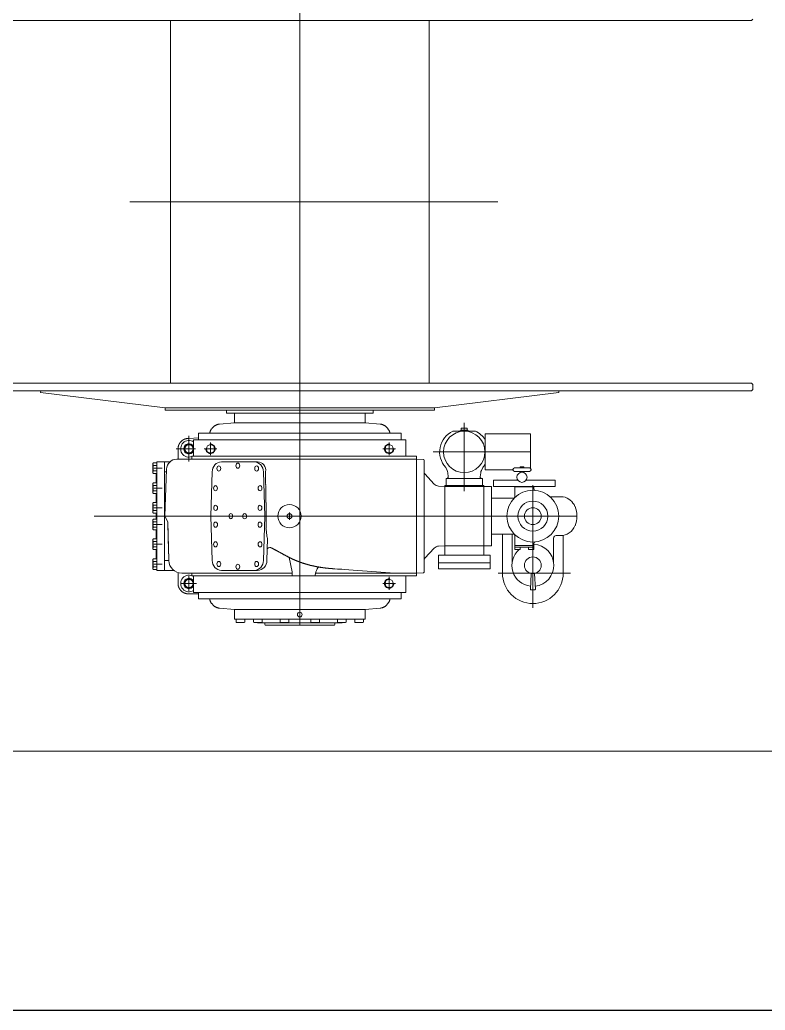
# Model space of a CAD drawing. Extents: x 475189 to 476029, y 1007718 to 1008015.
# Drawn here: x 475675.84 to 475691.27, y 1007825.02 to 1007845.52 of the extents above; entities that cross this region are included whole.
import ezdxf
from ezdxf.enums import TextEntityAlignment as Align

# ---------------------------------------------------------------- set-up
doc = ezdxf.new("R2010")
doc.units = 0
doc.header["$LTSCALE"] = 2
doc.header["$MEASUREMENT"] = 0
doc.layers.get('0').update_dxf_attribs({"linetype": 'CONTINUOUS', "lineweight": 0})
doc.layers.add('R.B', color=6, linetype='CONTINUOUS', lineweight=0)
doc.layers.add('TEXT', color=1, linetype='CONTINUOUS', lineweight=0)
doc.layers.add('RED-1', color=1, linetype='CONTINUOUS')
doc.styles.add('ROMANS', font='ROMANS.SHX')
doc.styles.add('XT03_5', font='romans', dxfattribs={"width": 0.6, "height": 87.5})

# ---------------------------------------------------------------- blocks, each defined once
blk = doc.blocks.new('EXISTING')
at = {"color": 8}
for p, q in [((475681.639, 1007847.618), (475681.639, 1007832.993)), ((475681.639, 1007845.511), (475672.284, 1007845.511)), ((475678.959, 1007838.005), (475678.959, 1007845.511)), ((475690.994, 1007845.511), (475681.639, 1007845.511)), ((475684.32, 1007838.005), (475684.32, 1007845.511)), ((475691.021, 1007845.537), (475690.994, 1007845.511)), ((475678.123, 1007841.758), (475685.736, 1007841.758)), ((475681.639, 1007838.005), (475672.284, 1007838.005)), ((475681.639, 1007837.844), (475672.284, 1007837.844)), ((475676.278, 1007837.844), (475676.274, 1007837.812)), ((475690.994, 1007838.005), (475681.639, 1007838.005)), ((475690.994, 1007837.844), (475681.639, 1007837.844)), ((475684.358, 1007837.844), (475684.32, 1007837.844)), ((475687, 1007837.844), (475687.004, 1007837.812)), ((475691.021, 1007837.978), (475690.994, 1007838.005)), ((475690.994, 1007837.844), (475691.021, 1007837.871)), ((475691.021, 1007837.871), (475691.021, 1007837.978)), ((475678.852, 1007837.49), (475676.274, 1007837.812)), ((475684.427, 1007837.49), (475687.004, 1007837.812)), ((475678.852, 1007837.442), (475678.852, 1007837.49)), ((475678.852, 1007837.49), (475681.639, 1007837.49)), ((475684.32, 1007837.442), (475678.852, 1007837.442)), ((475680.122, 1007837.378), (475680.122, 1007837.442)), ((475684.427, 1007837.49), (475681.639, 1007837.49)), ((475683.157, 1007837.378), (475683.157, 1007837.442)), ((475684.358, 1007837.442), (475684.32, 1007837.442)), ((475684.358, 1007837.442), (475684.427, 1007837.442)), ((475684.427, 1007837.442), (475684.427, 1007837.49)), ((475681.639, 1007837.378), (475680.122, 1007837.378)), ((475680.288, 1007837.378), (475680.288, 1007837.19)), ((475681.639, 1007837.378), (475683.157, 1007837.378)), ((475682.99, 1007837.378), (475682.99, 1007837.19)), ((475679.814, 1007837.058), (475679.8, 1007837.037)), ((475679.974, 1007837.154), (475679.959, 1007837.152)), ((475680.289, 1007837.179), (475679.974, 1007837.154)), ((475680.288, 1007837.19), (475680.282, 1007837.179)), ((475680.289, 1007837.179), (475682.99, 1007837.179)), ((475682.99, 1007837.19), (475682.997, 1007837.179)), ((475682.99, 1007837.179), (475683.305, 1007837.154)), ((475683.305, 1007837.154), (475683.32, 1007837.152)), ((475683.465, 1007837.058), (475683.479, 1007837.037)), ((475684.977, 1007837.029), (475684.955, 1007837.008)), ((475685.111, 1007837.029), (475684.977, 1007837.029)), ((475685.105, 1007837.072), (475684.982, 1007837.072)), ((475684.982, 1007837.072), (475684.982, 1007837.029)), ((475685.044, 1007837.182), (475685.044, 1007835.768)), ((475685.105, 1007837.029), (475685.105, 1007837.072)), ((475685.132, 1007837.008), (475685.111, 1007837.029)), ((475679.333, 1007836.858), (475679.322, 1007836.858)), ((475679.546, 1007836.869), (475679.333, 1007836.858)), ((475679.345, 1007836.643), (475679.345, 1007836.909)), ((475679.441, 1007836.831), (475679.441, 1007836.488)), ((475681.639, 1007836.831), (475679.441, 1007836.831)), ((475679.541, 1007836.831), (475679.541, 1007836.965)), ((475681.639, 1007836.965), (475679.541, 1007836.965)), ((475681.639, 1007836.965), (475683.738, 1007836.965)), ((475681.639, 1007836.831), (475683.837, 1007836.831)), ((475683.738, 1007836.831), (475683.738, 1007836.965)), ((475683.837, 1007836.831), (475683.837, 1007836.488)), ((475684.81, 1007837.008), (475685.278, 1007837.008)), ((475685.478, 1007836.579), (475685.478, 1007836.954)), ((475685.478, 1007836.954), (475686.416, 1007836.954)), ((475686.416, 1007836.954), (475686.416, 1007836.239)), ((475679.345, 1007836.643), (475679.079, 1007836.643)), ((475679.12, 1007836.665), (475679.12, 1007836.429)), ((475679.479, 1007836.643), (475679.211, 1007836.643)), ((475679.217, 1007836.643), (475679.345, 1007836.643)), ((475679.43, 1007836.643), (475679.26, 1007836.643)), ((475679.345, 1007836.777), (475679.345, 1007836.509)), ((475679.345, 1007836.771), (475679.345, 1007836.643)), ((475679.345, 1007836.559), (475679.345, 1007836.728)), ((475679.345, 1007836.643), (475679.345, 1007836.378)), ((475679.345, 1007836.643), (475679.345, 1007836.516)), ((475679.345, 1007836.643), (475679.473, 1007836.643)), ((475679.656, 1007836.643), (475679.924, 1007836.643)), ((475679.705, 1007836.643), (475679.875, 1007836.643)), ((475679.79, 1007836.728), (475679.79, 1007836.777)), ((475679.79, 1007836.777), (475679.79, 1007836.509)), ((475679.79, 1007836.777), (475679.79, 1007836.509)), ((475679.79, 1007836.559), (475679.79, 1007836.728)), ((475683.623, 1007836.643), (475683.355, 1007836.643)), ((475683.574, 1007836.643), (475683.404, 1007836.643)), ((475683.489, 1007836.777), (475683.489, 1007836.509)), ((475683.489, 1007836.777), (475683.489, 1007836.509)), ((475683.489, 1007836.728), (475683.489, 1007836.777)), ((475683.489, 1007836.559), (475683.489, 1007836.728)), ((475679.094, 1007836.429), (475679.403, 1007836.429)), ((475681.639, 1007836.429), (475679.401, 1007836.429)), ((475679.407, 1007836.488), (475679.403, 1007836.429)), ((475679.407, 1007836.488), (475679.403, 1007836.429)), ((475684.052, 1007836.488), (475679.407, 1007836.488)), ((475684.052, 1007836.488), (475681.639, 1007836.488)), ((475681.639, 1007836.429), (475684.052, 1007836.429)), ((475684.052, 1007836.488), (475684.052, 1007836.17)), ((475684.052, 1007834.07), (475684.052, 1007836.429)), ((475684.052, 1007836.429), (475684.197, 1007836.424)), ((475684.052, 1007836.17), (475684.052, 1007836.429)), ((475684.213, 1007836.408), (475684.213, 1007834.091)), ((475684.4, 1007836.579), (475686.416, 1007836.579)), ((475685.478, 1007836.205), (475685.478, 1007836.579)), ((475678.608, 1007836.353), (475678.599, 1007836.338)), ((475678.599, 1007836.338), (475678.599, 1007836.145)), ((475678.791, 1007836.241), (475678.604, 1007836.241)), ((475678.608, 1007836.353), (475678.676, 1007836.353)), ((475678.608, 1007836.297), (475678.676, 1007836.297)), ((475678.676, 1007836.331), (475678.676, 1007836.353)), ((475678.676, 1007836.331), (475678.68, 1007836.331)), ((475678.676, 1007836.151), (475678.676, 1007836.331)), ((475678.835, 1007836.375), (475678.68, 1007836.375)), ((475678.68, 1007835.25), (475678.68, 1007836.375)), ((475678.68, 1007836.331), (475678.68, 1007836.306)), ((475678.68, 1007836.306), (475678.68, 1007836.177)), ((475678.835, 1007836.168), (475678.835, 1007836.375)), ((475678.952, 1007836.375), (475678.835, 1007836.375)), ((475678.835, 1007835.25), (475678.835, 1007836.375)), ((475678.88, 1007836.222), (475678.848, 1007835.251)), ((475680.018, 1007836.375), (475680.695, 1007836.375)), ((475680.765, 1007836.375), (475680.695, 1007836.375)), ((475684.688, 1007836.197), (475684.66, 1007836.259)), ((475685.399, 1007836.197), (475685.428, 1007836.259)), ((475686.052, 1007836.205), (475685.478, 1007836.205)), ((475678.608, 1007836.13), (475678.599, 1007836.145)), ((475678.608, 1007836.186), (475678.676, 1007836.186)), ((475678.608, 1007836.13), (475678.676, 1007836.13)), ((475678.664, 1007835.94), (475678.664, 1007836.13)), ((475678.676, 1007836.151), (475678.68, 1007836.151)), ((475678.676, 1007836.13), (475678.676, 1007836.151)), ((475678.68, 1007836.177), (475678.68, 1007836.151)), ((475678.882, 1007836.168), (475678.835, 1007836.168)), ((475678.835, 1007835.25), (475678.835, 1007836.168)), ((475679.827, 1007836.168), (475679.798, 1007835.25)), ((475680.886, 1007836.168), (475680.915, 1007835.25)), ((475680.928, 1007836.127), (475680.929, 1007836.072)), ((475680.93, 1007836.168), (475680.929, 1007836.166)), ((475684.052, 1007835.25), (475684.052, 1007836.17)), ((475684.42, 1007835.914), (475684.227, 1007836.122)), ((475684.668, 1007836.032), (475684.686, 1007836.032)), ((475684.668, 1007835.882), (475684.668, 1007836.032)), ((475684.69, 1007836.032), (475685.398, 1007836.032)), ((475684.713, 1007836.062), (475684.702, 1007836.147)), ((475685.375, 1007836.062), (475685.385, 1007836.147)), ((475685.419, 1007836.032), (475685.401, 1007836.032)), ((475685.419, 1007835.882), (475685.419, 1007836.032)), ((475678.608, 1007835.94), (475678.599, 1007835.925)), ((475678.599, 1007835.925), (475678.599, 1007835.732)), ((475678.791, 1007835.829), (475678.604, 1007835.829)), ((475678.608, 1007835.94), (475678.676, 1007835.94)), ((475678.608, 1007835.884), (475678.676, 1007835.884)), ((475678.676, 1007835.919), (475678.676, 1007835.94)), ((475678.676, 1007835.738), (475678.676, 1007835.919)), ((475678.676, 1007835.919), (475678.68, 1007835.919)), ((475678.68, 1007835.919), (475678.68, 1007835.893)), ((475678.68, 1007835.893), (475678.68, 1007835.764)), ((475684.642, 1007835.866), (475684.514, 1007835.871)), ((475684.642, 1007834.633), (475684.642, 1007835.866)), ((475686.464, 1007835.891), (475686.464, 1007833.354)), ((475678.608, 1007835.717), (475678.599, 1007835.732)), ((475678.608, 1007835.773), (475678.676, 1007835.773)), ((475678.608, 1007835.717), (475678.676, 1007835.717)), ((475678.664, 1007835.533), (475678.664, 1007835.717)), ((475678.676, 1007835.738), (475678.68, 1007835.738)), ((475678.676, 1007835.717), (475678.676, 1007835.738)), ((475678.68, 1007835.764), (475678.68, 1007835.738)), ((475678.608, 1007835.533), (475678.599, 1007835.518)), ((475678.599, 1007835.518), (475678.599, 1007835.325)), ((475678.791, 1007835.421), (475678.604, 1007835.421)), ((475678.608, 1007835.533), (475678.676, 1007835.533)), ((475678.608, 1007835.477), (475678.676, 1007835.477)), ((475678.676, 1007835.511), (475678.676, 1007835.533)), ((475678.676, 1007835.511), (475678.68, 1007835.511)), ((475678.676, 1007835.331), (475678.676, 1007835.511)), ((475678.68, 1007835.511), (475678.68, 1007835.485)), ((475678.68, 1007835.485), (475678.68, 1007835.357)), ((475687.376, 1007835.25), (475677.382, 1007835.25)), ((475678.608, 1007835.31), (475678.599, 1007835.325)), ((475678.608, 1007835.189), (475678.599, 1007835.175)), ((475678.599, 1007834.982), (475678.599, 1007835.175)), ((475678.608, 1007835.365), (475678.676, 1007835.365)), ((475678.608, 1007835.31), (475678.676, 1007835.31)), ((475678.608, 1007835.189), (475678.676, 1007835.189)), ((475678.664, 1007835.31), (475678.664, 1007835.189)), ((475678.676, 1007835.31), (475678.676, 1007835.331)), ((475678.676, 1007835.331), (475678.68, 1007835.331)), ((475678.676, 1007835.189), (475678.676, 1007835.168)), ((475678.68, 1007835.357), (475678.68, 1007835.331)), ((475678.68, 1007835.25), (475678.68, 1007834.124)), ((475678.835, 1007835.25), (475678.835, 1007834.124)), ((475678.835, 1007834.331), (475678.835, 1007835.25)), ((475678.848, 1007835.251), (475678.905, 1007835.133)), ((475679.827, 1007834.331), (475679.798, 1007835.25)), ((475680.915, 1007835.25), (475680.886, 1007834.331)), ((475680.945, 1007835.25), (475680.915, 1007835.25)), ((475680.945, 1007835.25), (475680.945, 1007835.233)), ((475681.502, 1007835.25), (475681.348, 1007835.25)), ((475681.425, 1007835.327), (475681.425, 1007835.172)), ((475678.608, 1007834.967), (475678.599, 1007834.982)), ((475678.791, 1007835.078), (475678.604, 1007835.078)), ((475678.608, 1007835.134), (475678.676, 1007835.134)), ((475678.608, 1007835.022), (475678.676, 1007835.022)), ((475678.676, 1007835.168), (475678.68, 1007835.168)), ((475678.676, 1007835.168), (475678.676, 1007834.988)), ((475678.676, 1007834.988), (475678.68, 1007834.988)), ((475678.676, 1007834.988), (475678.676, 1007834.967)), ((475678.68, 1007835.142), (475678.68, 1007835.168)), ((475678.68, 1007835.014), (475678.68, 1007835.142)), ((475678.68, 1007834.988), (475678.68, 1007835.014)), ((475678.928, 1007834.331), (475678.905, 1007835.133)), ((475680.94, 1007834.984), (475680.96, 1007834.839)), ((475678.608, 1007834.782), (475678.599, 1007834.767)), ((475678.599, 1007834.574), (475678.599, 1007834.767)), ((475678.608, 1007834.967), (475678.676, 1007834.967)), ((475678.608, 1007834.782), (475678.676, 1007834.782)), ((475678.664, 1007834.967), (475678.664, 1007834.782)), ((475678.676, 1007834.782), (475678.676, 1007834.761)), ((475680.957, 1007834.331), (475680.971, 1007834.789)), ((475678.608, 1007834.559), (475678.599, 1007834.574)), ((475678.791, 1007834.671), (475678.604, 1007834.671)), ((475678.608, 1007834.726), (475678.676, 1007834.726)), ((475678.608, 1007834.615), (475678.676, 1007834.615)), ((475678.608, 1007834.559), (475678.676, 1007834.559)), ((475678.664, 1007834.559), (475678.664, 1007834.369)), ((475678.676, 1007834.761), (475678.676, 1007834.58)), ((475678.676, 1007834.761), (475678.68, 1007834.761)), ((475678.676, 1007834.58), (475678.68, 1007834.58)), ((475678.676, 1007834.58), (475678.676, 1007834.559)), ((475678.68, 1007834.735), (475678.68, 1007834.761)), ((475678.68, 1007834.606), (475678.68, 1007834.735)), ((475678.68, 1007834.58), (475678.68, 1007834.606)), ((475681.051, 1007834.592), (475681.042, 1007834.597)), ((475684.42, 1007834.586), (475684.227, 1007834.377)), ((475684.642, 1007834.633), (475684.514, 1007834.629)), ((475678.608, 1007834.369), (475678.599, 1007834.354)), ((475678.599, 1007834.161), (475678.599, 1007834.354)), ((475678.608, 1007834.369), (475678.676, 1007834.369)), ((475678.676, 1007834.369), (475678.676, 1007834.348)), ((475680.957, 1007834.331), (475680.964, 1007834.551)), ((475681.118, 1007834.555), (475681.236, 1007834.494)), ((475681.479, 1007834.097), (475681.418, 1007834.396)), ((475681.479, 1007834.097), (475681.418, 1007834.396)), ((475678.608, 1007834.146), (475678.599, 1007834.161)), ((475678.791, 1007834.258), (475678.604, 1007834.258)), ((475678.608, 1007834.314), (475678.676, 1007834.314)), ((475678.608, 1007834.202), (475678.676, 1007834.202)), ((475678.676, 1007834.348), (475678.676, 1007834.168)), ((475678.676, 1007834.348), (475678.68, 1007834.348)), ((475678.676, 1007834.168), (475678.676, 1007834.146)), ((475678.676, 1007834.168), (475678.68, 1007834.168)), ((475678.68, 1007834.322), (475678.68, 1007834.348)), ((475678.68, 1007834.193), (475678.68, 1007834.322)), ((475678.68, 1007834.168), (475678.68, 1007834.193)), ((475678.835, 1007834.124), (475678.835, 1007834.331)), ((475678.935, 1007834.331), (475678.835, 1007834.331)), ((475682, 1007834.156), (475682.026, 1007834.197)), ((475682, 1007834.156), (475682.026, 1007834.197)), ((475682.364, 1007834.159), (475682.353, 1007834.16)), ((475682.364, 1007834.159), (475682.353, 1007834.16)), ((475682.363, 1007834.159), (475682.423, 1007834.155)), ((475683.607, 1007834.07), (475682.364, 1007834.159)), ((475682.418, 1007834.155), (475682.424, 1007834.155)), ((475684.052, 1007834.011), (475684.052, 1007834.329)), ((475678.608, 1007834.146), (475678.676, 1007834.146)), ((475678.835, 1007834.124), (475678.68, 1007834.124)), ((475679.035, 1007834.124), (475678.835, 1007834.124)), ((475679.12, 1007833.834), (475679.12, 1007834.07)), ((475679.403, 1007834.07), (475679.196, 1007834.07)), ((475679.345, 1007834.01), (475679.345, 1007833.856)), ((475679.345, 1007833.941), (475679.345, 1007833.99)), ((475679.407, 1007834.011), (475679.403, 1007834.07)), ((475684.052, 1007834.011), (475679.407, 1007834.011)), ((475679.441, 1007833.668), (475679.441, 1007834.011)), ((475680.018, 1007834.124), (475680.695, 1007834.124)), ((475680.765, 1007834.124), (475680.695, 1007834.124)), ((475682.336, 1007834.011), (475680.943, 1007834.011)), ((475682.336, 1007834.011), (475680.943, 1007834.011)), ((475681.479, 1007834.097), (475681.483, 1007834.011)), ((475681.479, 1007834.07), (475681.48, 1007834.07)), ((475681.959, 1007834.027), (475681.959, 1007834.011)), ((475681.962, 1007834.07), (475681.963, 1007834.07)), ((475683.489, 1007833.99), (475683.489, 1007833.722)), ((475684.052, 1007834.07), (475683.607, 1007834.07)), ((475683.837, 1007833.668), (475683.837, 1007834.011)), ((475684.052, 1007834.07), (475684.197, 1007834.075)), ((475685.746, 1007834.07), (475687.245, 1007834.07)), ((475679.19, 1007833.856), (475679.345, 1007833.856)), ((475679.479, 1007833.856), (475679.211, 1007833.856)), ((475679.43, 1007833.856), (475679.26, 1007833.856)), ((475679.345, 1007833.771), (475679.345, 1007833.941)), ((475679.345, 1007833.856), (475679.345, 1007833.701)), ((475679.345, 1007833.856), (475679.5, 1007833.856)), ((475683.623, 1007833.856), (475683.355, 1007833.856)), ((475683.574, 1007833.856), (475683.404, 1007833.856)), ((475683.489, 1007833.771), (475683.489, 1007833.941)), ((475679.333, 1007833.641), (475679.322, 1007833.642)), ((475679.541, 1007833.641), (475679.333, 1007833.641)), ((475679.441, 1007833.668), (475683.837, 1007833.668)), ((475679.541, 1007833.668), (475679.541, 1007833.535)), ((475679.541, 1007833.535), (475683.738, 1007833.535)), ((475679.682, 1007833.535), (475679.682, 1007833.535)), ((475683.738, 1007833.668), (475683.738, 1007833.535)), ((475679.814, 1007833.442), (475679.8, 1007833.462)), ((475679.974, 1007833.345), (475679.959, 1007833.347)), ((475680.289, 1007833.32), (475679.974, 1007833.345)), ((475682.99, 1007833.32), (475683.305, 1007833.345)), ((475683.305, 1007833.345), (475683.32, 1007833.347)), ((475683.465, 1007833.442), (475683.479, 1007833.462)), ((475680.288, 1007833.309), (475680.281, 1007833.321)), ((475680.282, 1007833.32), (475681.661, 1007833.32)), ((475680.282, 1007833.32), (475682.997, 1007833.32)), ((475680.288, 1007833.121), (475680.288, 1007833.309)), ((475680.288, 1007833.121), (475680.288, 1007833.258)), ((475681.639, 1007833.32), (475682.997, 1007833.32)), ((475682.99, 1007833.309), (475683, 1007833.326)), ((475682.99, 1007833.121), (475682.99, 1007833.309)), ((475682.99, 1007833.121), (475682.99, 1007833.258)), ((475680.294, 1007833.116), (475680.288, 1007833.121)), ((475680.294, 1007833.116), (475680.288, 1007833.121)), ((475680.294, 1007833.116), (475680.503, 1007833.116)), ((475680.503, 1007833.116), (475680.299, 1007833.116)), ((475680.299, 1007833.116), (475680.503, 1007833.116)), ((475680.489, 1007833.116), (475680.313, 1007833.116)), ((475680.322, 1007833.116), (475680.322, 1007833.057)), ((475680.479, 1007833.049), (475680.344, 1007833.049)), ((475680.502, 1007833.057), (475680.502, 1007833.116)), ((475680.503, 1007833.116), (475681.639, 1007833.116)), ((475680.681, 1007833.116), (475680.681, 1007833.057)), ((475680.839, 1007833.049), (475680.704, 1007833.049)), ((475680.768, 1007833.041), (475680.764, 1007833.049)), ((475680.849, 1007833.041), (475680.768, 1007833.041)), ((475680.849, 1007833.041), (475681.639, 1007833.041)), ((475681.639, 1007833.041), (475680.849, 1007833.041)), ((475680.861, 1007833.057), (475680.861, 1007833.116)), ((475680.916, 1007833.009), (475680.916, 1007833.041)), ((475680.916, 1007833.009), (475680.922, 1007832.993)), ((475681.639, 1007832.993), (475680.922, 1007832.993)), ((475681.232, 1007833.116), (475681.232, 1007833.057)), ((475681.389, 1007833.049), (475681.254, 1007833.049)), ((475681.412, 1007833.057), (475681.412, 1007833.116)), ((475682.776, 1007833.116), (475681.639, 1007833.116)), ((475681.639, 1007833.041), (475682.43, 1007833.041)), ((475682.43, 1007833.041), (475681.639, 1007833.041)), ((475681.639, 1007832.993), (475682.357, 1007832.993)), ((475681.867, 1007833.057), (475681.867, 1007833.116)), ((475681.89, 1007833.049), (475682.025, 1007833.049)), ((475682.047, 1007833.116), (475682.047, 1007833.057)), ((475682.363, 1007833.009), (475682.357, 1007832.993)), ((475682.363, 1007833.009), (475682.363, 1007833.041)), ((475682.418, 1007833.057), (475682.418, 1007833.116)), ((475682.43, 1007833.041), (475682.511, 1007833.041)), ((475682.44, 1007833.049), (475682.575, 1007833.049)), ((475682.553, 1007833.116), (475682.463, 1007833.116)), ((475682.511, 1007833.041), (475682.515, 1007833.049)), ((475682.597, 1007833.116), (475682.597, 1007833.057)), ((475682.985, 1007833.116), (475682.776, 1007833.116)), ((475682.98, 1007833.116), (475682.776, 1007833.116)), ((475682.776, 1007833.116), (475682.98, 1007833.116)), ((475682.777, 1007833.057), (475682.777, 1007833.116)), ((475682.79, 1007833.116), (475682.966, 1007833.116)), ((475682.8, 1007833.049), (475682.935, 1007833.049)), ((475682.957, 1007833.116), (475682.957, 1007833.057)), ((475682.985, 1007833.116), (475682.99, 1007833.121)), ((475682.985, 1007833.116), (475682.99, 1007833.121))]:
    blk.add_line(p, q, dxfattribs=at)
at = {"color": 8, "linetype": 'Continuous'}
for p, q in [((475686.052, 1007836.215), (475686.052, 1007836.209)), ((475686.395, 1007836.247), (475686.084, 1007836.247)), ((475686.202, 1007836.268), (475686.202, 1007836.247)), ((475686.277, 1007836.268), (475686.202, 1007836.268)), ((475686.277, 1007836.247), (475686.277, 1007836.268)), ((475686.427, 1007836.209), (475686.427, 1007836.215)), ((475685.647, 1007835.861), (475685.647, 1007835.995)), ((475685.647, 1007835.995), (475686.153, 1007835.995)), ((475686.084, 1007836.177), (475686.239, 1007836.177)), ((475686.207, 1007836.177), (475686.207, 1007836.153)), ((475686.239, 1007836.177), (475686.395, 1007836.177)), ((475686.271, 1007836.177), (475686.271, 1007836.153)), ((475686.325, 1007835.995), (475686.928, 1007835.995)), ((475686.928, 1007835.995), (475686.928, 1007835.995)), ((475686.928, 1007835.861), (475686.928, 1007835.995)), ((475685.446, 1007835.882), (475684.642, 1007835.882)), ((475684.642, 1007835.882), (475684.642, 1007835.866)), ((475684.642, 1007835.866), (475685.446, 1007835.866)), ((475685.446, 1007835.866), (475685.446, 1007835.882)), ((475685.446, 1007835.866), (475685.446, 1007834.633)), ((475685.446, 1007835.866), (475685.607, 1007835.866)), ((475685.607, 1007835.866), (475685.607, 1007834.633)), ((475686.089, 1007835.861), (475685.647, 1007835.861)), ((475686.089, 1007835.861), (475686.486, 1007835.861)), ((475686.089, 1007835.855), (475686.089, 1007835.861)), ((475686.089, 1007835.855), (475686.486, 1007835.855)), ((475686.089, 1007835.665), (475686.089, 1007835.855)), ((475686.486, 1007835.861), (475686.928, 1007835.861)), ((475686.486, 1007835.861), (475686.486, 1007835.855)), ((475686.486, 1007835.855), (475686.486, 1007835.811)), ((475686.082, 1007835.625), (475685.607, 1007835.625)), ((475687.094, 1007835.652), (475686.819, 1007835.652)), ((475685.607, 1007834.874), (475686.082, 1007834.874)), ((475685.834, 1007834.07), (475685.834, 1007834.874)), ((475686.035, 1007834.299), (475686.035, 1007834.874)), ((475686.089, 1007834.834), (475686.089, 1007834.644)), ((475686.893, 1007834.299), (475686.893, 1007834.794)), ((475686.947, 1007834.847), (475687.038, 1007834.847)), ((475687.094, 1007834.07), (475687.094, 1007834.852)), ((475685.446, 1007834.633), (475684.642, 1007834.633)), ((475684.642, 1007834.633), (475684.642, 1007834.445)), ((475685.607, 1007834.633), (475685.446, 1007834.633)), ((475685.446, 1007834.633), (475685.446, 1007834.445)), ((475686.089, 1007834.644), (475686.089, 1007834.606)), ((475686.089, 1007834.644), (475686.486, 1007834.644)), ((475686.089, 1007834.561), (475686.089, 1007834.606)), ((475686.089, 1007834.606), (475686.486, 1007834.606)), ((475686.202, 1007834.561), (475686.089, 1007834.561)), ((475686.202, 1007834.606), (475686.202, 1007834.561)), ((475686.373, 1007834.561), (475686.373, 1007834.606)), ((475686.486, 1007834.561), (475686.373, 1007834.561)), ((475686.486, 1007834.644), (475686.486, 1007834.689)), ((475686.486, 1007834.606), (475686.486, 1007834.644)), ((475686.486, 1007834.606), (475686.486, 1007834.561)), ((475685.58, 1007834.445), (475684.508, 1007834.445)), ((475684.508, 1007834.445), (475684.508, 1007834.285)), ((475685.58, 1007834.285), (475685.58, 1007834.445)), ((475684.508, 1007834.285), (475685.58, 1007834.285)), ((475684.508, 1007834.156), (475684.508, 1007834.285)), ((475685.58, 1007834.156), (475684.508, 1007834.156)), ((475685.58, 1007834.285), (475685.58, 1007834.156)), ((475681.48, 1007834.07), (475679.196, 1007834.07)), ((475684.052, 1007834.07), (475681.962, 1007834.07)), ((475686.43, 1007834.057), (475686.413, 1007833.741)), ((475686.516, 1007833.741), (475686.499, 1007834.057)), ((475686.429, 1007833.724), (475686.5, 1007833.724)), ((475696.554, 1007830.384), (475667.604, 1007830.384))]:
    blk.add_line(p, q, dxfattribs=at)
at = {"color": 8}
for centre, radius in [((475685.044, 1007836.579), 0.429), ((475679.345, 1007836.643), 0.0858), ((475679.345, 1007836.643), 0.0849), ((475679.79, 1007836.643), 0.0849), ((475683.489, 1007836.643), 0.0849), ((475681.425, 1007835.25), 0.241), ((475681.425, 1007835.25), 0.0509), ((475679.345, 1007833.856), 0.0858), ((475679.345, 1007833.856), 0.0849), ((475683.489, 1007833.856), 0.0849), ((475681.639, 1007833.212), 0.0482)]:
    blk.add_circle(centre, radius, dxfattribs=at)
at = {"color": 8, "linetype": 'Continuous'}
for centre, radius in [((475686.239, 1007836.054), 0.105), ((475686.464, 1007835.25), 0.536), ((475686.464, 1007835.25), 0.311), ((475686.464, 1007835.25), 0.174), ((475686.464, 1007834.231), 0.174)]:
    blk.add_circle(centre, radius, dxfattribs=at)
at = {"color": 8}
for centre, radius, start, end in [((475679.915, 1007836.961), 0.138, 155.899, 159.1259), ((475679.936, 1007836.951), 0.162, 153.0692, 155.7507), ((475679.946, 1007836.945), 0.173, 150.2488, 152.7143), ((475679.932, 1007836.952), 0.157, 147.5586, 150.2664), ((475680.161, 1007836.778), 0.445, 136.0048, 140.5244), ((475679.971, 1007836.976), 0.172, 130.5823, 139.549), ((475679.986, 1007836.96), 0.194, 125.5805, 130.8075), ((475680.144, 1007836.667), 0.525, 119.457, 120.9977), ((475679.999, 1007836.925), 0.23, 115.8176, 119.6698), ((475679.987, 1007836.964), 0.19, 112.6685, 117.5857), ((475679.999, 1007836.932), 0.224, 108.3345, 112.3981), ((475680, 1007836.922), 0.234, 104.0216, 107.8181), ((475679.995, 1007836.946), 0.209, 99.8946, 104.1067), ((475683.284, 1007836.946), 0.209, 75.8933, 80.1054), ((475683.279, 1007836.922), 0.234, 72.1819, 75.9784), ((475683.28, 1007836.932), 0.224, 67.6019, 71.6655), ((475683.292, 1007836.964), 0.19, 62.4143, 67.3315), ((475683.28, 1007836.925), 0.23, 60.3302, 64.1824), ((475683.135, 1007836.667), 0.525, 59.0023, 60.543), ((475683.293, 1007836.96), 0.194, 49.1925, 54.4195), ((475683.308, 1007836.976), 0.172, 40.451, 49.4177), ((475683.118, 1007836.778), 0.445, 39.4756, 43.9952), ((475683.347, 1007836.952), 0.157, 29.7336, 32.4414), ((475683.333, 1007836.945), 0.173, 27.2857, 29.7512), ((475683.342, 1007836.951), 0.162, 24.2493, 26.9308), ((475683.364, 1007836.961), 0.138, 20.8741, 24.101), ((475679.345, 1007836.643), 0.172, 55.7712, 290.9723), ((475679.334, 1007836.641), 0.217, 125.6924, 128.4366), ((475679.334, 1007836.642), 0.216, 122.9851, 125.7363), ((475679.333, 1007836.642), 0.216, 120.1727, 122.91), ((475679.333, 1007836.642), 0.216, 117.4736, 120.2023), ((475679.333, 1007836.642), 0.216, 114.6711, 117.3978), ((475679.333, 1007836.643), 0.215, 111.9861, 114.7121), ((475679.333, 1007836.642), 0.215, 109.1915, 111.9149), ((475679.333, 1007836.643), 0.215, 106.5078, 109.2308), ((475679.333, 1007836.643), 0.215, 103.7146, 106.4388), ((475679.333, 1007836.643), 0.215, 101.0312, 103.7585), ((475679.332, 1007836.643), 0.215, 98.2291, 100.9691), ((475679.333, 1007836.643), 0.215, 95.5397, 98.2758), ((475679.333, 1007836.639), 0.218, 92.7453, 95.4461), ((475680.103, 1007836.925), 0.33, 171.1121, 173.099), ((475679.901, 1007836.962), 0.125, 167.5422, 173.4706), ((475679.916, 1007836.959), 0.14, 164.2865, 167.7343), ((475680.176, 1007836.862), 0.417, 160.2575, 161.1695), ((475679.942, 1007836.947), 0.169, 157.9205, 160.4056), ((475683.337, 1007836.947), 0.169, 19.5944, 22.0795), ((475683.103, 1007836.862), 0.417, 18.8305, 19.7425), ((475683.363, 1007836.959), 0.14, 12.2657, 15.7135), ((475683.378, 1007836.962), 0.125, 6.5294, 12.4578), ((475683.175, 1007836.925), 0.33, 6.901, 8.8879), ((475685.006, 1007836.579), 0.472, 114.62, 222.7482), ((475685.081, 1007836.579), 0.472, 32.7637, 65.38), ((475679.564, 1007836.612), 0.447, 172.0189, 175.055), ((475679.286, 1007836.658), 0.166, 168.2886, 174.5251), ((475679.306, 1007836.654), 0.186, 164.9175, 168.5075), ((475679.701, 1007836.511), 0.606, 160.7062, 161.5655), ((475679.343, 1007836.637), 0.226, 158.3271, 160.8635), ((475679.303, 1007836.657), 0.182, 156.2755, 159.6145), ((475679.331, 1007836.645), 0.212, 153.3549, 156.1479), ((475679.346, 1007836.635), 0.23, 150.4443, 152.9768), ((475679.334, 1007836.642), 0.216, 147.6897, 150.4014), ((475679.33, 1007836.646), 0.211, 145.0736, 147.8622), ((475679.333, 1007836.643), 0.215, 142.2583, 144.9946), ((475679.334, 1007836.642), 0.216, 139.5442, 142.264), ((475679.333, 1007836.643), 0.215, 136.7414, 139.4866), ((475679.333, 1007836.643), 0.215, 134.0469, 136.7972), ((475679.333, 1007836.643), 0.215, 131.2235, 133.98), ((475679.334, 1007836.642), 0.216, 128.5154, 131.2666), ((475679.345, 1007836.643), 0.107, 25.8421, 334.1579), ((475679.345, 1007836.643), 0.0965, 80, 350), ((475679.345, 1007836.643), 0.0965, 348.3437, 285.3229), ((475679.79, 1007836.643), 0.0965, 190, 100), ((475683.489, 1007836.643), 0.0965, 80, 350), ((475679.094, 1007836.215), 0.214, 90, 178.1039), ((475684.197, 1007836.408), 0.0161, 0, 88), ((475678.649, 1007836.325), 0.0492, 154.4469, 214.4469), ((475678.784, 1007836.241), 0.184, 162.3875, 197.6125), ((475680.03, 1007836.172), 0.204, 93.3413, 181.0142), ((475680.679, 1007836.169), 0.207, 359.9345, 85.71), ((475680.756, 1007836.199), 0.177, 350.0535, 86.9121), ((475684.532, 1007836.126), 0.172, 7.179, 24.5723), ((475685.555, 1007836.126), 0.172, 155.4277, 172.821), ((475685.081, 1007836.579), 0.472, 317.2517, 327.2363), ((475678.649, 1007836.158), 0.0492, 145.5531, 205.5531), ((475681.318, 1007836.137), 0.389, 178.4998, 178.8976), ((475681.412, 1007836.134), 0.484, 178.7552, 179.0561), ((475682.206, 1007836.121), 1.278, 179.0264, 179.1294), ((475681.329, 1007836.137), 0.401, 179.5238, 179.9468), ((475681.289, 1007836.137), 0.361, 179.92, 180.6452), ((475681.899, 1007836.139), 0.97, 180.3521, 180.7054), ((475681.37, 1007836.136), 0.442, 176.15, 176.4856), ((475681.376, 1007836.136), 0.448, 176.4903, 176.822), ((475681.376, 1007836.136), 0.447, 176.8188, 177.1518), ((475681.37, 1007836.136), 0.442, 177.1628, 177.5011), ((475681.384, 1007836.135), 0.455, 177.4747, 177.802), ((475681.416, 1007836.134), 0.487, 177.808, 178.1126), ((475681.38, 1007836.136), 0.451, 178.1607, 178.4956), ((481973.917, 1007953.303), 6294.079, 181.0672287, 181.0677277), ((482017.019, 1007954.069), 6337.188, 181.0673892, 181.0678845), ((475684.266, 1007836.159), 0.0536, 180, 222.7265), ((475684.686, 1007836.059), 0.0268, 270, 7.1793), ((475685.401, 1007836.059), 0.0268, 172.8207, 270), ((475678.649, 1007835.912), 0.0492, 154.4469, 214.4469), ((475678.784, 1007835.829), 0.184, 162.3875, 197.6125), ((481975.97, 1007953.315), 6296.132, 181.0679878, 181.0684868), ((481869.299, 1007951.338), 6189.443, 181.0686025, 181.0691115), ((482030.912, 1007954.343), 6351.083, 181.0690119, 181.069506), ((482446.57, 1007962.138), 6766.815, 181.0698109, 181.0702713), ((475684.518, 1007836.005), 0.134, 222.7265, 268), ((475678.649, 1007835.745), 0.0492, 145.5531, 205.5531), ((481919.955, 1007952.277), 6240.108, 181.0700535, 181.0705612), ((481048.847, 1007935.998), 5368.848, 181.070561, 181.071165), ((482320.352, 1007959.747), 6640.575, 181.0709495, 181.0714074), ((475678.649, 1007835.505), 0.0492, 154.4469, 214.4469), ((475678.784, 1007835.421), 0.184, 162.3875, 197.6125), ((493047.105, 1008160.385), 17369.204, 181.071502, 181.07166), ((481163.067, 1007938.112), 5483.087, 181.071992, 181.072637), ((480599.839, 1007927.586), 4919.76, 181.072868, 181.073973), ((475678.649, 1007835.338), 0.0492, 145.5531, 205.5531), ((475678.649, 1007835.162), 0.0492, 154.4469, 214.4469), ((488858.796, 1008082.269), 13180.166, 181.0733475, 181.0738875), ((481955.426, 1007717.501), 6275.586, 178.9255002, 178.925652), ((482077.383, 1007715.319), 6397.563, 178.9260042, 178.9261535), ((482126.394, 1007714.333), 6446.583, 178.9255537, 178.9257006), ((482078.144, 1007715.342), 6398.322, 178.9266289, 178.926777), ((475678.784, 1007835.078), 0.184, 162.3875, 197.6125), ((475678.649, 1007834.994), 0.0492, 145.5531, 205.5531), ((479131.724, 1007932.426), 3454.189, 181.614045, 181.614735), ((479159.865, 1007933.244), 3482.342, 181.615137, 181.615983), ((479133.075, 1007932.464), 3455.541, 181.615589, 181.616443), ((479062.404, 1007930.486), 3384.842, 181.616708, 181.61758), ((488847.467, 1007588.583), 13168.833, 178.9277165, 178.9278808), ((493307.552, 1007504.893), 17629.703, 178.9268305, 178.9268778), ((481177.497, 1007732.14), 5497.519, 178.927194, 178.927388), ((480597.084, 1007742.98), 4917.005, 178.927076, 178.92741), ((481977.55, 1007717.129), 6297.713, 178.9263452, 178.926497), ((481083.765, 1007733.971), 5403.769, 178.9275, 178.927682), ((482363.7, 1007709.875), 6683.931, 178.9264895, 178.9266277), ((482109.601, 1007714.727), 6429.786, 178.9267011, 178.9268479), ((482523.994, 1007706.846), 6844.253, 178.9258549, 178.9259918), ((475678.649, 1007834.754), 0.0492, 154.4469, 214.4469), ((479143.332, 1007932.771), 3465.802, 181.617589, 181.618438), ((479364.709, 1007939.019), 3687.267, 181.61833, 181.619124), ((479067.166, 1007930.618), 3389.606, 181.619273, 181.620149), ((478582.304, 1007916.902), 2904.55, 181.620109, 181.621156), ((475681.225, 1007834.874), 0.268, 187.6861, 198.628), ((475678.784, 1007834.671), 0.184, 162.3875, 197.6125), ((475678.649, 1007834.587), 0.0492, 145.5531, 205.5531), ((479269.355, 1007936.319), 3591.876, 181.620711, 181.621506), ((485187.508, 1008103.861), 9512.399, 181.6215695, 181.6218408), ((478626.597, 1007918.16), 2948.861, 181.623093, 181.624218), ((478311.789, 1007909.218), 2633.926, 181.623877, 181.625816), ((475681.017, 1007834.55), 0.0536, 62.0222, 178.21), ((475677.034, 1007826.778), 8.786, 62.7956, 62.8325), ((475677.475, 1007827.635), 7.823, 62.7133, 62.7969), ((475677.475, 1007827.635), 7.823, 62.7133, 62.7969), ((475677.67, 1007828.011), 7.4, 62.6327, 62.7214), ((475677.67, 1007828.011), 7.4, 62.6327, 62.7214), ((475677.686, 1007828.043), 7.363, 62.5433, 62.6323), ((475677.686, 1007828.043), 7.363, 62.5433, 62.6323), ((475677.741, 1007828.148), 7.245, 62.456, 62.5463), ((475677.741, 1007828.148), 7.245, 62.456, 62.5463), ((475677.855, 1007828.367), 6.997, 62.3612, 62.4547), ((475677.855, 1007828.367), 6.997, 62.3612, 62.4547), ((475677.935, 1007828.518), 6.827, 62.2709, 62.3667), ((475677.935, 1007828.518), 6.827, 62.2709, 62.3667), ((475677.998, 1007828.639), 6.69, 62.172, 62.2696), ((475677.998, 1007828.639), 6.69, 62.172, 62.2696), ((475684.518, 1007834.495), 0.134, 92, 137.2735), ((475678.649, 1007834.341), 0.0492, 154.4469, 214.4469), ((482728.56, 1008034.494), 7052.473, 181.6251131, 181.6260615), ((475678.029, 1007828.696), 6.626, 62.0764, 62.175), ((475678.029, 1007828.696), 6.626, 62.0764, 62.175), ((475678.034, 1007828.706), 6.615, 61.9766, 62.0753), ((475678.034, 1007828.706), 6.615, 61.9766, 62.0753), ((475678.035, 1007828.707), 6.613, 61.8793, 61.978), ((475678.035, 1007828.707), 6.613, 61.8793, 61.978), ((475678.03, 1007828.698), 6.623, 61.7779, 61.8764), ((475678.03, 1007828.698), 6.623, 61.7779, 61.8764), ((475678.048, 1007828.731), 6.586, 61.6798, 61.7789), ((475678.048, 1007828.731), 6.586, 61.6798, 61.7789), ((475678.092, 1007828.815), 6.491, 61.5779, 61.6785), ((475678.092, 1007828.815), 6.491, 61.5779, 61.6785), ((475678.022, 1007828.683), 6.64, 61.4814, 61.5797), ((475678.022, 1007828.683), 6.64, 61.4814, 61.5797), ((475677.79, 1007828.258), 7.125, 61.3819, 61.4735), ((475677.79, 1007828.258), 7.125, 61.3819, 61.4735), ((475677.305, 1007827.373), 8.133, 61.294, 61.3744), ((475677.305, 1007827.373), 8.133, 61.294, 61.3744), ((475676.107, 1007825.193), 10.621, 61.213, 61.2748), ((475676.107, 1007825.193), 10.621, 61.213, 61.2748), ((475673.843, 1007821.081), 15.316, 61.1523, 61.1954), ((475673.843, 1007821.081), 15.316, 61.1523, 61.1954), ((475665.135, 1007805.299), 33.34, 61.1109, 61.1309), ((475665.135, 1007805.299), 33.34, 61.1109, 61.1309), ((476283.052, 1008924.131), 1244.786, 241.088088, 241.088626), ((476283.052, 1008924.131), 1244.786, 241.088088, 241.088626), ((475695.069, 1007859.481), 28.561, 241.0682, 241.0918), ((475695.069, 1007859.481), 28.561, 241.0682, 241.0918), ((475688.819, 1007848.149), 15.619, 241.068, 241.1116), ((475688.819, 1007848.149), 15.619, 241.068, 241.1116), ((475686.337, 1007843.644), 10.476, 241.0926, 241.158), ((475686.337, 1007843.644), 10.476, 241.0926, 241.158), ((475685.224, 1007841.615), 8.162, 241.1374, 241.2218), ((475685.224, 1007841.615), 8.162, 241.1374, 241.2218), ((475684.455, 1007840.213), 6.563, 241.2038, 241.3096), ((475684.455, 1007840.213), 6.563, 241.2038, 241.3096), ((475684, 1007839.376), 5.611, 241.2886, 241.413), ((475684, 1007839.376), 5.611, 241.2886, 241.413), ((475683.628, 1007838.69), 4.829, 241.3965, 241.5419), ((475683.628, 1007838.69), 4.829, 241.3965, 241.5419), ((475683.381, 1007838.232), 4.309, 241.5203, 241.6841), ((475683.381, 1007838.232), 4.309, 241.5203, 241.6841), ((475683.162, 1007837.823), 3.845, 241.6684, 241.8531), ((475683.162, 1007837.823), 3.845, 241.6684, 241.8531), ((475683.021, 1007837.557), 3.545, 241.8335, 242.0351), ((475683.021, 1007837.557), 3.545, 241.8335, 242.0351), ((475682.899, 1007837.325), 3.282, 242.023, 242.2418), ((475682.899, 1007837.325), 3.282, 242.023, 242.2418), ((475682.806, 1007837.147), 3.081, 242.2231, 242.4572), ((475682.806, 1007837.147), 3.081, 242.2231, 242.4572), ((475682.714, 1007836.968), 2.88, 242.4472, 242.6989), ((475682.714, 1007836.968), 2.88, 242.4472, 242.6989), ((475682.663, 1007836.868), 2.768, 242.6811, 242.9441), ((475682.663, 1007836.868), 2.768, 242.6811, 242.9441), ((475682.629, 1007836.802), 2.694, 242.9418, 243.2128), ((475682.629, 1007836.802), 2.694, 242.9418, 243.2128), ((475682.589, 1007836.721), 2.603, 243.2011, 243.4821), ((475682.589, 1007836.721), 2.603, 243.2011, 243.4821), ((475682.537, 1007836.615), 2.485, 243.4763, 243.7712), ((475682.537, 1007836.615), 2.485, 243.4763, 243.7712), ((475682.486, 1007836.511), 2.369, 243.752, 244.0624), ((475682.486, 1007836.511), 2.369, 243.752, 244.0624), ((475682.426, 1007836.386), 2.231, 244.0536, 244.3847), ((475682.426, 1007836.386), 2.231, 244.0536, 244.3847), ((475682.399, 1007836.33), 2.169, 244.3641, 244.7066), ((475682.399, 1007836.33), 2.169, 244.3641, 244.7066), ((475682.383, 1007836.294), 2.129, 244.7073, 245.0578), ((475682.383, 1007836.294), 2.129, 244.7073, 245.0578), ((475682.37, 1007836.267), 2.099, 245.0457, 245.402), ((475682.37, 1007836.267), 2.099, 245.0457, 245.402), ((475682.364, 1007836.254), 2.085, 245.4069, 245.7659), ((475682.364, 1007836.254), 2.085, 245.4069, 245.7659), ((475682.36, 1007836.243), 2.073, 245.7604, 246.121), ((475682.36, 1007836.243), 2.073, 245.7604, 246.121), ((475684.266, 1007834.34), 0.0536, 137.2735, 180), ((475678.784, 1007834.258), 0.184, 162.3875, 197.6125), ((475678.649, 1007834.174), 0.0492, 145.5531, 205.5531), ((475679.196, 1007834.338), 0.268, 181.6206, 270), ((475680.03, 1007834.327), 0.203, 178.8346, 266.8098), ((475680.683, 1007834.327), 0.204, 273.3698, 0.9857), ((475680.754, 1007834.326), 0.203, 273.0632, 1.2924), ((475682.356, 1007836.235), 2.064, 246.1272, 246.4894), ((475682.356, 1007836.235), 2.064, 246.1272, 246.4894), ((475682.353, 1007836.228), 2.057, 246.483, 246.8463), ((475682.353, 1007836.228), 2.057, 246.483, 246.8463), ((475682.351, 1007836.225), 2.053, 246.8545, 247.2188), ((475682.351, 1007836.225), 2.053, 246.8545, 247.2188), ((475682.349, 1007836.218), 2.046, 247.2134, 247.5787), ((475682.349, 1007836.218), 2.046, 247.2134, 247.5787), ((475682.346, 1007836.213), 2.04, 247.5849, 247.9514), ((475682.346, 1007836.213), 2.04, 247.5849, 247.9514), ((475682.343, 1007836.205), 2.032, 247.9468, 248.3146), ((475682.343, 1007836.205), 2.032, 247.9468, 248.3146), ((475682.34, 1007836.198), 2.024, 248.3212, 248.6904), ((475682.34, 1007836.198), 2.024, 248.3212, 248.6904), ((475682.337, 1007836.189), 2.014, 248.6833, 249.0541), ((475682.337, 1007836.189), 2.014, 248.6833, 249.0541), ((475682.333, 1007836.18), 2.005, 249.0626, 249.4352), ((475682.333, 1007836.18), 2.005, 249.0626, 249.4352), ((475682.333, 1007836.177), 2.002, 249.4289, 249.8017), ((475682.333, 1007836.177), 2.002, 249.4289, 249.8017), ((475682.335, 1007836.186), 2.011, 249.8124, 250.1834), ((475682.335, 1007836.186), 2.011, 249.8124, 250.1834), ((475682.337, 1007836.189), 2.015, 250.1787, 250.5484), ((475682.337, 1007836.189), 2.015, 250.1787, 250.5484), ((475682.339, 1007836.197), 2.023, 250.559, 250.9271), ((475682.339, 1007836.197), 2.023, 250.559, 250.9271), ((475682.34, 1007836.2), 2.026, 250.9236, 251.2904), ((475682.34, 1007836.2), 2.026, 250.9236, 251.2904), ((475682.342, 1007836.207), 2.033, 251.3005, 251.6657), ((475682.342, 1007836.207), 2.033, 251.3005, 251.6657), ((475682.343, 1007836.209), 2.036, 251.6618, 252.0259), ((475682.343, 1007836.209), 2.036, 251.6618, 252.0259), ((475682.344, 1007836.215), 2.041, 252.0362, 252.3991), ((475682.344, 1007836.215), 2.041, 252.0362, 252.3991), ((475682.347, 1007836.222), 2.049, 252.3956, 252.7564), ((475682.347, 1007836.222), 2.049, 252.3956, 252.7564), ((475682.352, 1007836.241), 2.068, 252.7681, 253.1252), ((475682.352, 1007836.241), 2.068, 252.7681, 253.1252), ((475682.356, 1007836.254), 2.082, 253.1233, 253.4772), ((475682.356, 1007836.254), 2.082, 253.1233, 253.4772), ((475682.362, 1007836.274), 2.103, 253.4889, 253.8389), ((475682.362, 1007836.274), 2.103, 253.4889, 253.8389), ((475682.366, 1007836.288), 2.117, 253.8388, 254.1855), ((475682.366, 1007836.288), 2.117, 253.8388, 254.1855), ((475682.371, 1007836.308), 2.138, 254.1961, 254.539), ((475682.371, 1007836.308), 2.138, 254.1961, 254.539), ((475682.375, 1007836.321), 2.151, 254.5387, 254.8785), ((475682.375, 1007836.321), 2.151, 254.5387, 254.8785), ((475682.379, 1007836.34), 2.171, 254.8885, 255.2248), ((475682.379, 1007836.34), 2.171, 254.8885, 255.2248), ((475682.384, 1007836.355), 2.187, 255.2237, 255.5565), ((475682.384, 1007836.355), 2.187, 255.2237, 255.5565), ((475682.39, 1007836.382), 2.215, 255.5694, 255.8976), ((475682.39, 1007836.382), 2.215, 255.5694, 255.8976), ((475682.395, 1007836.401), 2.234, 255.8971, 256.2214), ((475682.395, 1007836.401), 2.234, 255.8971, 256.2214), ((475682.401, 1007836.43), 2.264, 256.2333, 256.5529), ((475682.401, 1007836.43), 2.264, 256.2333, 256.5529), ((475682.408, 1007836.456), 2.291, 256.5522, 256.867), ((475682.408, 1007836.456), 2.291, 256.5522, 256.867), ((475682.418, 1007836.501), 2.337, 256.8814, 257.1895), ((475682.418, 1007836.501), 2.337, 256.8814, 257.1895), ((475682.426, 1007836.538), 2.374, 257.1903, 257.4924), ((475682.426, 1007836.538), 2.374, 257.1903, 257.4924), ((475682.437, 1007836.59), 2.427, 257.5077, 257.8026), ((475682.437, 1007836.59), 2.427, 257.5077, 257.8026), ((475682.444, 1007836.624), 2.462, 257.8036, 258.0931), ((475682.444, 1007836.624), 2.462, 257.8036, 258.0931), ((475682.452, 1007836.666), 2.505, 258.1051, 258.389), ((475682.452, 1007836.666), 2.505, 258.1051, 258.389), ((475682.459, 1007836.701), 2.541, 258.3903, 258.6691), ((475682.459, 1007836.701), 2.541, 258.3903, 258.6691), ((475682.227, 1007834.013), 0.268, 147.7501, 177), ((475682.47, 1007836.754), 2.595, 258.6813, 258.9537), ((475682.47, 1007836.754), 2.595, 258.6813, 258.9537), ((475682.475, 1007836.784), 2.626, 258.9558, 259.224), ((475682.475, 1007836.784), 2.626, 258.9558, 259.224), ((475682.48, 1007836.811), 2.653, 259.2331, 259.4982), ((475682.48, 1007836.811), 2.653, 259.2331, 259.4982), ((475682.482, 1007836.82), 2.663, 259.4972, 259.7606), ((475682.482, 1007836.82), 2.663, 259.4972, 259.7606), ((475682.482, 1007836.826), 2.668, 259.7675, 260.0301), ((475682.482, 1007836.826), 2.668, 259.7675, 260.0301), ((475682.482, 1007836.822), 2.664, 260.0269, 260.2894), ((475682.482, 1007836.822), 2.664, 260.0269, 260.2894), ((475682.481, 1007836.817), 2.659, 260.2962, 260.5591), ((475682.481, 1007836.817), 2.659, 260.2962, 260.5591), ((475682.478, 1007836.801), 2.643, 260.5545, 260.8187), ((475682.478, 1007836.801), 2.643, 260.5545, 260.8187), ((475682.474, 1007836.775), 2.617, 260.8236, 261.0903), ((475682.474, 1007836.775), 2.617, 260.8236, 261.0903), ((475682.476, 1007836.789), 2.63, 261.085, 261.3501), ((475682.476, 1007836.789), 2.63, 261.085, 261.3501), ((475682.484, 1007836.846), 2.688, 261.361, 261.6203), ((475682.484, 1007836.846), 2.688, 261.361, 261.6203), ((475682.49, 1007836.886), 2.729, 261.6224, 261.877), ((475682.49, 1007836.886), 2.729, 261.6224, 261.877), ((475682.498, 1007836.941), 2.784, 261.889, 262.138), ((475682.498, 1007836.941), 2.784, 261.889, 262.138), ((475682.504, 1007836.989), 2.833, 262.1382, 262.3819), ((475682.504, 1007836.989), 2.833, 262.1382, 262.3819), ((475682.513, 1007837.06), 2.904, 262.3948, 262.6319), ((475682.513, 1007837.06), 2.904, 262.3948, 262.6319), ((475682.518, 1007837.103), 2.947, 262.6321, 262.865), ((475682.518, 1007837.103), 2.947, 262.6321, 262.865), ((475682.523, 1007837.142), 2.986, 262.8767, 263.1062), ((475682.523, 1007837.142), 2.986, 262.8767, 263.1062), ((475682.526, 1007837.169), 3.014, 263.1046, 263.3313), ((475682.526, 1007837.169), 3.014, 263.1046, 263.3313), ((475682.53, 1007837.206), 3.051, 263.3397, 263.5633), ((475682.53, 1007837.206), 3.051, 263.3397, 263.5633), ((475682.532, 1007837.227), 3.072, 263.5614, 263.7829), ((475682.532, 1007837.227), 3.072, 263.5614, 263.7829), ((475682.534, 1007837.249), 3.095, 263.7926, 264.0123), ((475682.534, 1007837.249), 3.095, 263.7926, 264.0123), ((475682.536, 1007837.26), 3.105, 264.0092, 264.2276), ((475682.536, 1007837.26), 3.105, 264.0092, 264.2276), ((475682.537, 1007837.274), 3.119, 264.2341, 264.4513), ((475682.537, 1007837.274), 3.119, 264.2341, 264.4513), ((475682.537, 1007837.278), 3.124, 264.4495, 264.6661), ((475682.537, 1007837.278), 3.124, 264.4495, 264.6661), ((475682.537, 1007837.281), 3.127, 264.672, 264.8881), ((475682.537, 1007837.281), 3.127, 264.672, 264.8881), ((475682.537, 1007837.276), 3.121, 264.8847, 265.101), ((475682.537, 1007837.276), 3.121, 264.8847, 265.101), ((475682.535, 1007837.262), 3.107, 265.1055, 265.3226), ((475682.535, 1007837.262), 3.107, 265.1055, 265.3226), ((475682.534, 1007837.246), 3.092, 265.3193, 265.5373), ((475682.534, 1007837.246), 3.092, 265.3193, 265.5373), ((475682.533, 1007837.227), 3.073, 265.5413, 265.7606), ((475682.533, 1007837.227), 3.073, 265.5413, 265.7606), ((475682.531, 1007837.198), 3.043, 265.7558, 265.9772), ((475682.531, 1007837.198), 3.043, 265.7558, 265.9772), ((475682.527, 1007837.152), 2.998, 265.9808, 266.2055), ((475682.527, 1007837.152), 2.998, 265.9808, 266.2055), ((475682.527, 1007837.137), 2.983, 266.1985, 266.4243), ((475682.527, 1007837.137), 2.983, 266.1985, 266.4243), ((475682.527, 1007837.149), 2.994, 266.4308, 266.658), ((475682.527, 1007837.149), 2.994, 266.4308, 266.658), ((475682.596, 1007836.848), 2.699, 266.3383, 266.4655), ((475682.597, 1007836.861), 2.711, 266.4711, 266.5969), ((475682.596, 1007836.847), 2.697, 266.5946, 266.7212), ((475682.593, 1007836.792), 2.643, 266.7272, 266.8564), ((475682.592, 1007836.779), 2.629, 266.8547, 266.9845), ((475682.593, 1007836.798), 2.649, 266.9872, 267.1157), ((475682.593, 1007836.806), 2.656, 267.1116, 267.2396), ((475682.593, 1007836.808), 2.659, 267.2437, 267.3715), ((475682.594, 1007836.814), 2.665, 267.3689, 267.4963), ((475682.594, 1007836.831), 2.681, 267.5002, 267.6267), ((475682.594, 1007836.824), 2.674, 267.6239, 267.7507), ((475682.593, 1007836.794), 2.644, 267.7555, 267.8838), ((475682.592, 1007836.77), 2.62, 267.8828, 268.0123), ((475682.591, 1007836.738), 2.589, 268.0177, 268.1487), ((475679.345, 1007833.856), 0.172, 55.7712, 304.2288), ((475679.345, 1007833.856), 0.107, 25.8421, 334.1579), ((475679.345, 1007833.856), 0.0965, 80, 350), ((475679.345, 1007833.856), 0.0965, 348.3437, 285.3229), ((475683.489, 1007833.856), 0.0965, 80, 350), ((475684.197, 1007834.091), 0.0161, 272, 0), ((475679.564, 1007833.888), 0.447, 186.8508, 187.9811), ((475679.286, 1007833.841), 0.166, 185.4749, 191.7114), ((475679.306, 1007833.845), 0.186, 191.4925, 195.0825), ((475679.701, 1007833.988), 0.606, 198.4345, 199.2938), ((475679.343, 1007833.862), 0.226, 199.1365, 201.6729), ((475679.303, 1007833.842), 0.182, 200.3855, 203.7245), ((475679.331, 1007833.854), 0.212, 203.8521, 206.6451), ((475679.346, 1007833.864), 0.23, 207.0232, 209.5557), ((475679.334, 1007833.857), 0.216, 209.5986, 212.3103), ((475679.33, 1007833.854), 0.211, 212.1378, 214.9264), ((475679.333, 1007833.856), 0.215, 215.0054, 217.7417), ((475679.334, 1007833.857), 0.216, 217.736, 220.4558), ((475679.333, 1007833.856), 0.215, 220.5134, 223.2586), ((475679.333, 1007833.856), 0.215, 223.2028, 225.9531), ((475679.333, 1007833.856), 0.215, 226.02, 228.7765), ((475679.334, 1007833.857), 0.216, 228.7334, 231.4846), ((475679.334, 1007833.858), 0.217, 231.5634, 234.3076), ((475679.334, 1007833.857), 0.216, 234.2637, 237.0149), ((475679.333, 1007833.857), 0.216, 237.09, 239.8273), ((475679.333, 1007833.857), 0.216, 239.7977, 242.5264), ((475679.333, 1007833.857), 0.216, 242.6022, 245.3289), ((475679.333, 1007833.857), 0.215, 245.2879, 248.0139), ((475679.333, 1007833.857), 0.215, 248.0851, 250.8085), ((475679.333, 1007833.857), 0.215, 250.7692, 253.4922), ((475679.333, 1007833.857), 0.215, 253.5612, 256.2854), ((475679.333, 1007833.856), 0.215, 256.2415, 258.9688), ((475679.332, 1007833.856), 0.215, 259.0309, 261.7709), ((475679.333, 1007833.856), 0.215, 261.7242, 264.4603), ((475679.333, 1007833.86), 0.218, 264.5539, 267.2547), ((475680.103, 1007833.574), 0.33, 186.901, 188.8879), ((475683.175, 1007833.574), 0.33, 351.1121, 353.099), ((475679.901, 1007833.537), 0.125, 186.5294, 192.4578), ((475679.916, 1007833.54), 0.14, 192.2657, 195.7135), ((475680.176, 1007833.637), 0.417, 198.8305, 199.7425), ((475679.942, 1007833.553), 0.169, 199.5944, 202.0795), ((475679.915, 1007833.538), 0.138, 200.8741, 204.101), ((475679.936, 1007833.548), 0.162, 204.2493, 206.9308), ((475679.946, 1007833.554), 0.173, 207.2857, 209.7512), ((475679.932, 1007833.547), 0.157, 209.7336, 212.4414), ((475680.161, 1007833.721), 0.445, 219.4756, 223.9952), ((475679.971, 1007833.523), 0.172, 220.451, 229.4177), ((475679.986, 1007833.539), 0.194, 229.1925, 234.4195), ((475680.144, 1007833.832), 0.525, 239.0023, 240.543), ((475679.999, 1007833.574), 0.23, 240.3302, 244.1824), ((475679.987, 1007833.535), 0.19, 242.4143, 247.3315), ((475679.999, 1007833.567), 0.224, 247.6019, 251.6655), ((475680, 1007833.578), 0.234, 252.1819, 255.9784), ((475679.995, 1007833.553), 0.209, 255.8933, 260.1054), ((475683.284, 1007833.553), 0.209, 279.8946, 284.1067), ((475683.279, 1007833.578), 0.234, 284.0216, 287.8181), ((475683.28, 1007833.567), 0.224, 288.3345, 292.3981), ((475683.292, 1007833.535), 0.19, 292.6685, 297.5857), ((475683.28, 1007833.574), 0.23, 295.8176, 299.6698), ((475683.135, 1007833.832), 0.525, 299.457, 300.9977), ((475683.293, 1007833.539), 0.194, 305.5805, 310.8075), ((475683.308, 1007833.523), 0.172, 310.5823, 319.549), ((475683.118, 1007833.721), 0.445, 316.0048, 320.5244), ((475683.347, 1007833.547), 0.157, 327.5586, 330.2664), ((475683.333, 1007833.554), 0.173, 330.2488, 332.7143), ((475683.342, 1007833.548), 0.162, 333.0692, 335.7507), ((475683.364, 1007833.538), 0.138, 335.899, 339.1259), ((475683.337, 1007833.553), 0.169, 337.9205, 340.4056), ((475683.103, 1007833.637), 0.417, 340.2575, 341.1695), ((475683.363, 1007833.54), 0.14, 344.2865, 347.7343), ((475683.378, 1007833.537), 0.125, 347.5422, 353.4706), ((475680.344, 1007833.085), 0.0366, 232.1211, 270), ((475680.479, 1007833.085), 0.0366, 270, 307.8789), ((475680.704, 1007833.085), 0.0366, 232.1211, 270), ((475680.839, 1007833.085), 0.0366, 270, 307.8789), ((475681.254, 1007833.085), 0.0366, 232.1211, 270), ((475681.389, 1007833.085), 0.0366, 270, 307.8789), ((475681.89, 1007833.085), 0.0366, 232.1211, 270), ((475682.025, 1007833.085), 0.0366, 270, 307.8789), ((475682.44, 1007833.085), 0.0366, 232.1211, 270), ((475682.575, 1007833.085), 0.0366, 270, 307.8789), ((475682.8, 1007833.085), 0.0366, 232.1211, 270), ((475682.935, 1007833.085), 0.0366, 270, 307.8789)]:
    blk.add_arc(centre, radius, start, end, dxfattribs=at)
at = {"color": 8, "linetype": 'Continuous'}
for centre, radius, start, end in [((475686.084, 1007836.215), 0.0322, 90, 180), ((475686.084, 1007836.209), 0.0322, 180, 270), ((475686.395, 1007836.215), 0.0322, 0, 90), ((475686.395, 1007836.209), 0.0322, 270, 0), ((475686.513, 1007835.81), 0.0268, 179.4908, 262.1189), ((475686.009, 1007835.665), 0.0804, 317.607, 0.387), ((475687.017, 1007835.312), 0.348, 23.4565, 77.1864), ((475686.84, 1007835.25), 0.536, 337.9758, 22.0242), ((475687.038, 1007835.169), 0.322, 270, 337.9758), ((475686.009, 1007834.834), 0.0804, 359.6176, 42.3903), ((475686.947, 1007834.794), 0.0536, 90, 180), ((475686.464, 1007834.231), 0.434, 130.4921, 263.6091), ((475686.513, 1007834.689), 0.0268, 97.8811, 180.5064), ((475686.464, 1007834.231), 0.434, 276.3905, 87.1694), ((475686.464, 1007834.07), 0.63, 180, 0), ((475686.429, 1007833.74), 0.0161, 177.0002, 270), ((475686.5, 1007833.74), 0.0161, 270, 2.9994)]:
    blk.add_arc(centre, radius, start, end, dxfattribs=at)
at = {"color": 8}
for centre in [(475679.964, 1007836.236), (475680.356, 1007836.294), (475680.746, 1007836.236), (475679.894, 1007835.828), (475680.816, 1007835.828), (475679.896, 1007835.421), (475680.814, 1007835.421), (475680.212, 1007835.25), (475680.498, 1007835.248), (475679.896, 1007835.074), (475680.814, 1007835.074), (475679.894, 1007834.667), (475680.816, 1007834.667), (475679.964, 1007834.259), (475680.356, 1007834.201), (475680.746, 1007834.259)]:
    blk.add_ellipse(centre, major_axis=(0, -0.0542), ratio=0.725419, dxfattribs=at)
at = {"layer": 'RED-1', "color": 8}
blk.add_line((475667.604, 1007825.023), (475756.813, 1007825.023), dxfattribs=at)
at = {"color": 8, "linetype": 'ByBlock', "style": 'ROMANS'}
for tag, height, width, p in [('DIRECTION', 0.536, 0.85, (475672.394, 1007828.239)), ('DN', 1.072, 0.708333, (475752.552, 1007802.238))]:
    blk.add_attdef(tag, text='', height=height, dxfattribs=dict(at, width=width)).set_placement(p, align=Align.MIDDLE_RIGHT)
at = {"color": 8, "style": 'XT03_5', "text_generation_flag": 4, "width": 0.6, "flags": 9}
for p, rotation in [((475706.595, 1007775.576), 270), ((475708.817, 1007766.103), 90)]:
    blk.add_attdef('KEYWORD', p, '', height=0.0375, rotation=rotation, dxfattribs=at)
at = {"color": 8, "style": 'XT03_5', "width": 0.6, "flags": 9}
for p, rotation in [((475708.817, 1007775.576), 270), ((475706.595, 1007766.103), 90)]:
    blk.add_attdef('KEYWORD', p, '', height=0.0375, rotation=rotation, dxfattribs=at)
at = {"layer": 'TEXT', "color": 8, "style": 'ROMANS', "width": 0.85, "flags": 8}
blk.add_attdef('WTD', text='', height=1.072, rotation=180, dxfattribs=at).set_placement((475705.173, 1007794.2), align=Align.MIDDLE_CENTER)
blk.add_attdef('WTD', text='', height=1.072, dxfattribs=at).set_placement((475731.4, 1007752.462), align=Align.MIDDLE_CENTER)

msp = doc.modelspace()

# ---------------------------------------------------------------- block references
at = {"layer": 'R.B'}
msp.add_blockref('EXISTING', (0, 0), dxfattribs=at)

doc.saveas('drawing.dxf')
